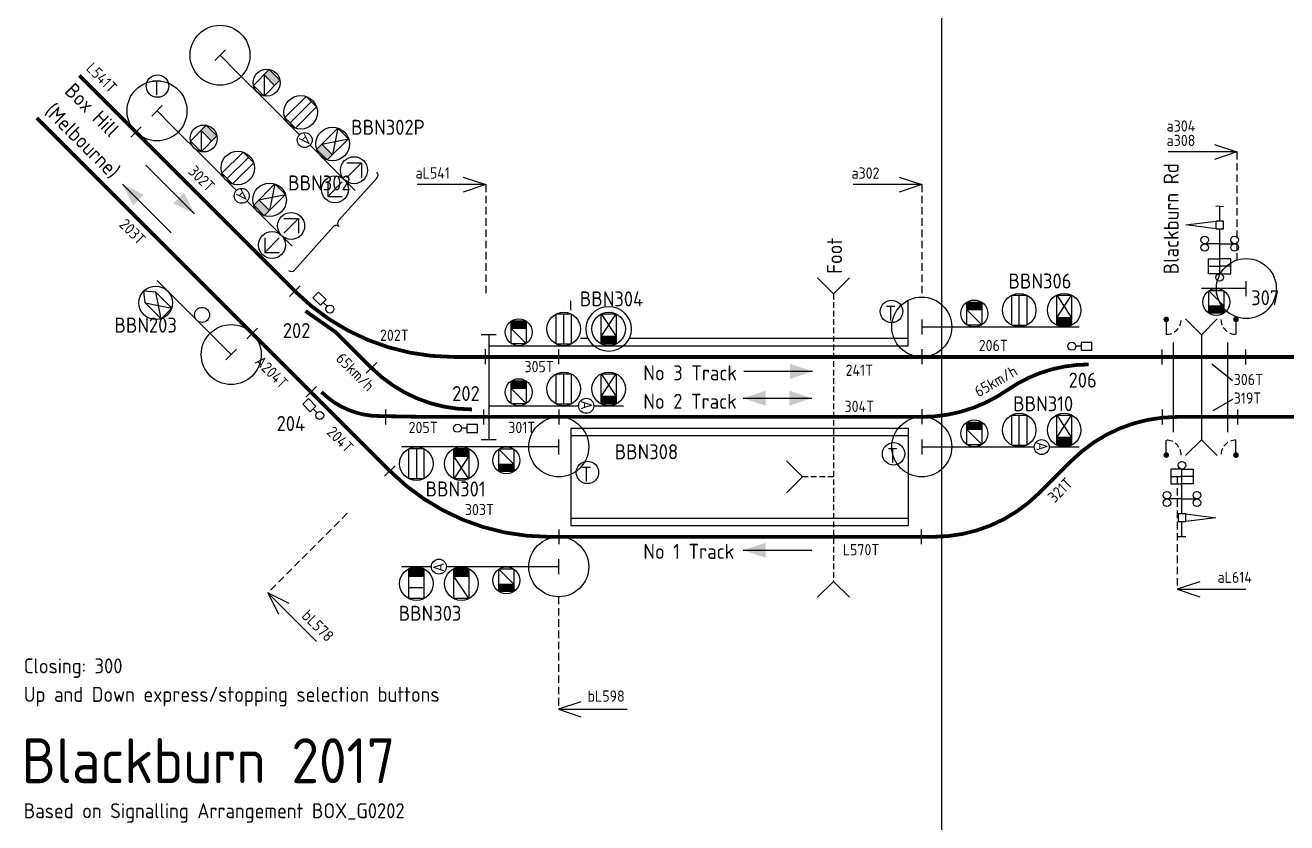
# Model space of a CAD drawing. Extents: x 106 to 1181, y -162 to 178.
# Drawn here: x 120 to 288.3, y -138.7 to -32.3 of the extents above; entities that cross this region are included whole.
import ezdxf

# ---------------------------------------------------------------- set-up
doc = ezdxf.new("R2010")
doc.units = 0
doc.linetypes.add('DASHED2', pattern=[0.375, 0.25, -0.125])
doc.layers.get('0').update_dxf_attribs({"linetype": 'CONTINUOUS'})
doc.layers.add('CONST', color=1, linetype='CONTINUOUS')
doc.styles.get("Standard").update_dxf_attribs({"font": 'ISOCP'})

msp = doc.modelspace()

# ---------------------------------------------------------------- linework, layer by layer
for p, q in [((146.69, -35.56), (145.27, -36.97)), ((145.98, -36.27), (148.1, -38.39)), ((148.1, -38.39), (152.34, -42.63)), ((150.44, -40.3), (152.56, -38.17)), ((152.56, -38.17), (153.97, -39.59)), ((150.44, -40.3), (151.85, -41.71)), ((151.85, -38.88), (151.85, -41.71)), ((153.26, -40.3), (151.85, -38.88)), ((153.97, -39.59), (151.85, -41.71)), ((154.63, -44.59), (157.46, -41.76)), ((157.46, -41.76), (158.87, -43.17)), ((138.28, -42.99), (136.87, -44.41)), ((137.57, -43.7), (139.7, -45.82)), ((152.34, -42.63), (156.59, -46.87)), ((155.34, -45.29), (158.17, -42.46)), ((158.87, -43.17), (156.05, -46)), ((154.63, -44.59), (156.05, -46)), ((135.47, -45.81), (134.06, -47.22)), ((139.7, -45.82), (143.94, -50.07)), ((142.03, -47.73), (144.15, -45.61)), ((143.45, -46.32), (143.45, -49.14)), ((144.86, -47.73), (143.45, -46.32)), ((145.57, -47.02), (143.45, -49.14)), ((144.15, -45.61), (145.57, -47.02)), ((158.87, -48.83), (161.7, -46)), ((161.7, -46), (161, -49.54)), ((161.7, -46), (163.12, -47.41)), ((142.03, -47.73), (143.45, -49.14)), ((158, -48.29), (160.83, -51.12)), ((159.58, -48.12), (163.12, -47.41)), ((161, -49.54), (159.58, -48.12)), ((163.12, -47.41), (160.29, -50.24)), ((278.7, -48.17), (281.7, -49.17)), ((143.94, -50.07), (148.18, -54.31)), ((146.23, -52.02), (149.05, -49.19)), ((146.93, -52.73), (149.76, -49.9)), ((149.05, -49.19), (150.47, -50.61)), ((158.87, -48.83), (160.29, -50.24)), ((281.7, -49.17), (272.53, -49.17)), ((281.7, -49.17), (278.7, -50.17)), ((142.58, -57.44), (136.1, -50.95)), ((146.23, -52.02), (147.64, -53.43)), ((150.47, -50.61), (147.64, -53.43)), ((160.83, -51.12), (164.01, -54.3)), ((162.9, -50.63), (164.85, -50.63)), ((162.9, -52.58), (164.85, -50.63)), ((164.85, -50.63), (164.85, -52.58)), ((132.96, -53.47), (139.44, -59.95)), ((150.47, -56.26), (153.3, -53.43)), ((153.3, -53.43), (152.59, -56.97)), ((153.3, -53.43), (154.71, -54.85)), ((162.3, -53.18), (160.35, -55.13)), ((160.35, -53.18), (160.35, -55.13)), ((166.93, -52.62), (161.81, -58.34)), ((181.45, -53.52), (172.28, -53.52)), ((178.45, -52.52), (181.45, -53.52)), ((181.45, -53.52), (178.45, -54.52)), ((239.64, -53.53), (230.47, -53.53)), ((236.64, -52.53), (239.64, -53.53)), ((239.64, -53.53), (236.64, -54.53)), ((151.18, -55.56), (154.71, -54.85)), ((152.59, -56.97), (151.18, -55.56)), ((154.71, -54.85), (151.88, -57.68)), ((160.35, -55.13), (162.3, -55.13)), ((149.59, -55.72), (152.42, -58.55)), ((150.47, -56.26), (151.88, -57.68)), ((279.39, -56.42), (278.89, -56.45)), ((279.39, -56.42), (279.39, -58.42)), ((279.39, -56.42), (279.39, -58.42)), ((279.39, -56.42), (279.89, -56.45)), ((152.42, -58.55), (155.61, -61.73)), ((154.49, -60.02), (156.44, -58.07)), ((154.49, -58.07), (156.44, -58.07)), ((156.44, -58.07), (156.44, -60.02)), ((274.89, -58.92), (278.89, -58.42)), ((278.89, -59.42), (274.89, -58.92)), ((278.89, -58.42), (278.89, -59.42)), ((279.39, -58.42), (278.89, -58.42)), ((279.89, -58.42), (279.39, -58.42)), ((279.89, -59.42), (279.89, -58.42)), ((155.91, -64.94), (161.08, -59.16)), ((278.89, -59.42), (279.89, -59.42)), ((279.39, -59.42), (279.39, -65.42)), ((279.39, -59.42), (279.39, -65.42)), ((153.89, -60.62), (151.94, -62.57)), ((151.94, -60.62), (151.94, -62.57)), ((279.39, -61.42), (277.39, -61.42)), ((279.39, -61.42), (281.39, -61.42)), ((151.94, -62.57), (153.89, -62.57)), ((277.89, -63.42), (279.39, -63.42)), ((277.89, -65.42), (277.89, -63.42)), ((280.89, -63.42), (279.39, -63.42)), ((280.89, -65.42), (280.89, -63.42)), ((277.89, -64.42), (279.39, -64.42)), ((279.39, -65.42), (277.89, -65.42)), ((280.89, -64.42), (279.39, -64.42)), ((279.39, -65.42), (280.89, -65.42)), ((141.81, -70.56), (137.57, -66.32)), ((156.67, -67.04), (155.25, -68.45)), ((225.72, -65.99), (227.85, -68.11)), ((229.97, -65.99), (227.85, -68.11)), ((282.95, -68.4), (282.95, -66.4)), ((135.99, -69.31), (135.82, -67.73)), ((137.4, -67.9), (135.82, -67.73)), ((139.53, -70.02), (137.4, -67.9)), ((138.11, -71.43), (137.4, -67.9)), ((192.8, -70.29), (192.8, -69.03)), ((237.8, -75.03), (237.8, -69.03)), ((251.64, -68.29), (253.64, -68.29)), ((251.64, -72.29), (251.64, -68.29)), ((252.64, -72.29), (252.64, -68.29)), ((253.64, -68.29), (253.64, -72.29)), ((257.64, -68.29), (259.64, -68.29)), ((257.64, -71.29), (259.64, -68.29)), ((257.64, -68.29), (259.64, -71.29)), ((257.64, -72.29), (257.64, -68.29)), ((259.64, -68.29), (259.64, -72.29)), ((282.95, -67.4), (276.95, -67.4)), ((279.95, -69.7), (277.95, -67.7)), ((277.95, -70.7), (277.95, -67.7)), ((279.95, -67.7), (277.95, -67.7)), ((279.95, -67.7), (279.95, -70.7)), ((138.11, -71.43), (135.99, -69.31)), ((135.99, -69.31), (139.53, -70.02)), ((138.11, -71.43), (139.53, -70.02)), ((143.94, -72.68), (141.81, -70.56)), ((245.64, -69.23), (247.64, -69.23)), ((245.64, -72.23), (245.64, -69.23)), ((245.64, -70.23), (247.64, -72.23)), ((247.64, -70.23), (245.64, -70.23)), ((247.64, -69.23), (247.64, -72.23)), ((277.95, -69.7), (279.95, -69.7)), ((279.95, -70.7), (277.95, -70.7)), ((184.85, -71.73), (186.85, -71.73)), ((184.85, -74.73), (184.85, -71.73)), ((186.85, -71.73), (186.85, -74.73)), ((190.85, -70.79), (192.85, -70.79)), ((190.85, -74.79), (190.85, -70.79)), ((191.85, -74.79), (191.85, -70.79)), ((192.85, -70.79), (192.85, -74.79)), ((196.85, -70.79), (198.85, -70.79)), ((196.85, -73.79), (198.85, -70.79)), ((196.85, -70.79), (198.85, -73.79)), ((196.85, -74.79), (196.85, -70.79)), ((198.85, -70.79), (198.85, -74.79)), ((239.64, -71.53), (239.64, -73.53)), ((245.64, -72.23), (247.64, -72.23)), ((251.64, -72.29), (253.64, -72.29)), ((259.64, -71.29), (257.64, -71.29)), ((257.64, -72.29), (259.64, -72.29)), ((272.26, -71.52), (272.26, -73.52)), ((274.84, -71.45), (276.96, -73.57)), ((279.08, -71.45), (276.96, -73.57)), ((281.57, -71.52), (281.57, -73.52)), ((147.47, -76.21), (143.94, -72.68)), ((150.98, -72.68), (149.57, -74.1)), ((180.85, -73.53), (182.85, -73.53)), ((181.85, -73.53), (181.85, -87.53)), ((186.85, -72.73), (184.85, -72.73)), ((184.85, -72.73), (186.85, -74.73)), ((194.11, -74.03), (195.12, -74.03)), ((198.85, -73.79), (196.85, -73.79)), ((200.58, -74.03), (237.8, -74.03)), ((239.64, -72.53), (242.64, -72.53)), ((242.64, -72.53), (248.64, -72.53)), ((248.64, -72.53), (254.64, -72.53)), ((254.64, -72.53), (260.64, -72.53)), ((276.96, -73.57), (276.96, -87.57)), ((146.76, -76.92), (148.18, -75.51)), ((181.35, -75.51), (181.35, -77.51)), ((181.85, -75.03), (187.85, -75.03)), ((184.85, -74.73), (186.85, -74.73)), ((187.85, -75.03), (193.85, -75.03)), ((190.85, -74.79), (192.85, -74.79)), ((191.14, -75.51), (191.14, -77.51)), ((193.85, -75.03), (199.85, -75.03)), ((194.11, -75.03), (237.8, -75.03)), ((196.85, -74.79), (198.85, -74.79)), ((239.64, -75.51), (239.64, -77.51)), ((271.68, -75.53), (271.68, -77.53)), ((273.23, -86.58), (273.23, -74.58)), ((280.48, -86.58), (280.48, -74.58)), ((282.86, -75.53), (282.86, -77.53)), ((166.89, -77.26), (165.47, -78.67)), ((190.85, -78.79), (192.85, -78.79)), ((190.85, -82.79), (190.85, -78.79)), ((191.85, -82.79), (191.85, -78.79)), ((192.85, -78.79), (192.85, -82.79)), ((196.85, -78.79), (198.85, -81.79)), ((196.85, -81.79), (198.85, -78.79)), ((196.85, -78.79), (198.85, -78.79)), ((196.85, -82.79), (196.85, -78.79)), ((198.85, -78.79), (198.85, -82.79)), ((225.07, -78.46), (215.9, -78.46)), ((281.09, -79.72), (278.34, -77.51)), ((158.84, -80.47), (157.42, -81.88)), ((184.85, -79.73), (186.85, -79.73)), ((184.85, -82.73), (184.85, -79.73)), ((186.85, -80.73), (184.85, -80.73)), ((184.85, -80.73), (186.85, -82.73)), ((186.85, -79.73), (186.85, -82.73)), ((198.85, -81.79), (196.85, -81.79)), ((215.8, -82.04), (224.97, -82.04)), ((281.09, -82.19), (278.47, -83.71)), ((168.08, -83.53), (168.08, -85.53)), ((181.13, -83.53), (181.13, -85.53)), ((181.85, -83.03), (187.85, -83.03)), ((184.85, -82.73), (186.85, -82.73)), ((187.85, -83.03), (193.85, -83.03)), ((190.85, -82.79), (192.85, -82.79)), ((191.19, -83.53), (191.19, -85.53)), ((195.85, -83.03), (199.85, -83.03)), ((196.85, -82.79), (198.85, -82.79)), ((239.64, -83.51), (239.64, -85.51)), ((271.71, -83.53), (271.71, -85.53)), ((281.77, -83.53), (281.77, -85.53)), ((245.64, -85.23), (247.64, -85.23)), ((245.64, -88.23), (245.64, -85.23)), ((247.64, -85.23), (247.64, -88.23)), ((251.64, -84.29), (253.64, -84.29)), ((251.64, -88.29), (251.64, -84.29)), ((252.64, -88.29), (252.64, -84.29)), ((253.64, -84.29), (253.64, -88.29)), ((257.64, -84.29), (259.64, -87.29)), ((257.64, -87.29), (259.64, -84.29)), ((257.64, -84.29), (259.64, -84.29)), ((257.64, -88.29), (257.64, -84.29)), ((259.64, -84.29), (259.64, -88.29)), ((180.85, -87.53), (182.85, -87.53)), ((191.19, -89.53), (191.19, -87.53)), ((192.8, -86.03), (237.8, -86.03)), ((192.8, -86.03), (192.8, -99.03)), ((192.8, -87.03), (237.8, -87.03)), ((237.8, -86.03), (237.8, -99.03)), ((239.64, -87.53), (239.64, -89.53)), ((247.64, -86.23), (245.64, -86.23)), ((245.64, -86.23), (247.64, -88.23)), ((259.64, -87.29), (257.64, -87.29)), ((176.19, -88.53), (170.19, -88.53)), ((171.19, -92.77), (171.19, -88.77)), ((173.19, -88.77), (171.19, -88.77)), ((172.19, -88.77), (172.19, -92.77)), ((173.19, -88.77), (173.19, -92.77)), ((182.19, -88.53), (176.19, -88.53)), ((179.19, -88.77), (177.19, -88.77)), ((177.19, -92.77), (177.19, -88.77)), ((179.19, -88.77), (179.19, -92.77)), ((188.19, -88.53), (182.19, -88.53)), ((185.19, -88.83), (183.19, -88.83)), ((185.19, -90.83), (183.19, -88.83)), ((183.19, -91.83), (183.19, -88.83)), ((185.19, -88.83), (185.19, -91.83)), ((191.19, -88.53), (188.19, -88.53)), ((239.64, -88.53), (242.64, -88.53)), ((242.64, -88.53), (248.64, -88.53)), ((245.64, -88.23), (247.64, -88.23)), ((248.64, -88.53), (254.64, -88.53)), ((251.64, -88.29), (253.64, -88.29)), ((256.64, -88.53), (260.64, -88.53)), ((257.64, -88.29), (259.64, -88.29)), ((272.26, -89.62), (272.26, -87.62)), ((274.84, -89.69), (276.96, -87.57)), ((279.08, -89.69), (276.96, -87.57)), ((281.57, -89.62), (281.57, -87.62)), ((177.19, -89.77), (179.19, -89.77)), ((179.19, -89.77), (177.19, -92.77)), ((179.19, -92.77), (177.19, -89.77)), ((183.19, -90.83), (185.19, -90.83)), ((221.58, -90.41), (223.7, -92.53)), ((169.35, -91.04), (167.94, -92.45)), ((185.19, -91.83), (183.19, -91.83)), ((221.58, -94.65), (223.7, -92.53)), ((274.36, -91.48), (272.86, -91.48)), ((272.86, -91.48), (272.86, -93.48)), ((272.86, -92.48), (274.36, -92.48)), ((274.36, -97.48), (274.36, -91.48)), ((274.36, -97.48), (274.36, -91.48)), ((274.36, -91.48), (275.86, -91.48)), ((275.86, -92.48), (274.36, -92.48)), ((275.86, -91.48), (275.86, -93.48)), ((173.19, -92.77), (171.19, -92.77)), ((179.19, -92.77), (177.19, -92.77)), ((272.86, -93.48), (274.36, -93.48)), ((275.86, -93.48), (274.36, -93.48)), ((274.36, -95.48), (272.36, -95.48)), ((274.36, -95.48), (276.36, -95.48)), ((274.86, -97.48), (273.86, -97.48)), ((273.86, -97.48), (273.86, -98.48)), ((274.86, -97.48), (278.86, -97.98)), ((274.86, -98.48), (274.86, -97.48)), ((192.8, -98.03), (237.8, -98.03)), ((192.8, -99.03), (237.8, -99.03)), ((273.86, -98.48), (274.36, -98.48)), ((274.36, -98.48), (274.86, -98.48)), ((274.36, -100.48), (274.36, -98.48)), ((274.36, -100.48), (274.36, -98.48)), ((278.86, -97.98), (274.86, -98.48)), ((191.19, -99.53), (191.19, -101.53)), ((239.55, -99.53), (239.55, -101.53)), ((273.86, -100.48), (274.86, -100.48)), ((215.8, -102.32), (224.97, -102.32)), ((191.19, -105.53), (191.19, -103.53)), ((174.19, -104.53), (170.19, -104.53)), ((173.19, -104.77), (171.19, -104.77)), ((171.19, -108.77), (171.19, -104.77)), ((171.19, -105.77), (173.19, -105.77)), ((173.19, -104.77), (173.19, -108.77)), ((182.19, -104.53), (176.19, -104.53)), ((177.19, -108.77), (177.19, -104.77)), ((179.19, -104.77), (177.19, -104.77)), ((179.19, -108.77), (177.19, -105.77)), ((177.19, -105.77), (179.19, -105.77)), ((179.19, -104.77), (179.19, -108.77)), ((188.19, -104.53), (182.19, -104.53)), ((183.19, -107.83), (183.19, -104.83)), ((185.19, -106.83), (183.19, -104.83)), ((185.19, -104.83), (183.19, -104.83)), ((185.19, -104.83), (185.19, -107.83)), ((191.19, -104.53), (188.19, -104.53)), ((171.19, -107.27), (173.19, -107.27)), ((183.19, -106.83), (185.19, -106.83)), ((225.72, -108.6), (227.85, -106.48)), ((229.97, -108.6), (227.85, -106.48)), ((276.73, -106.53), (273.73, -107.53)), ((273.73, -107.53), (282.9, -107.53)), ((273.73, -107.53), (276.73, -108.53)), ((152.37, -107.99), (158.85, -114.48)), ((152.37, -107.99), (153.78, -110.82)), ((155.2, -109.41), (152.37, -107.99)), ((173.19, -108.77), (171.19, -108.77)), ((179.19, -108.77), (177.19, -108.77)), ((185.19, -107.83), (183.19, -107.83)), ((194.14, -122.53), (191.14, -123.53)), ((191.14, -123.53), (200.31, -123.53)), ((191.14, -123.53), (194.14, -124.53))]:
    msp.add_line(p, q)
at = {"linetype": 'DASHED2', "ltscale": 4}
for p, q in [((281.7, -49.17), (281.7, -64.17)), ((181.45, -53.52), (181.45, -68.52)), ((239.64, -53.53), (239.64, -68.53)), ((273.73, -92.53), (273.73, -107.53)), ((162.97, -97.39), (152.37, -107.99)), ((191.14, -108.53), (191.14, -123.53))]:
    msp.add_line(p, q, dxfattribs=at)
at = {"linetype": 'CONTINUOUS'}
for p, q in [((159.13, -67.88), (158.38, -68.63)), ((158.38, -68.63), (159.38, -69.64)), ((160.13, -68.88), (159.13, -67.88)), ((159.38, -69.64), (160.13, -68.88)), ((159.76, -69.26), (160.26, -69.76)), ((260.91, -75.11), (260.2, -75.11)), ((262.33, -74.58), (260.91, -74.58)), ((260.91, -74.58), (260.91, -75.64)), ((260.91, -75.64), (262.33, -75.64)), ((262.33, -75.64), (262.33, -74.58)), ((157.77, -82.08), (157.02, -82.83)), ((158.77, -83.09), (157.77, -82.08)), ((157.02, -82.83), (158.02, -83.84)), ((158.02, -83.84), (158.77, -83.09)), ((158.4, -83.46), (158.9, -83.96)), ((178.92, -85.52), (178.92, -86.59)), ((180.34, -85.52), (178.92, -85.52)), ((180.34, -86.59), (180.34, -85.52)), ((178.92, -86.05), (178.21, -86.05)), ((178.92, -86.59), (180.34, -86.59))]:
    msp.add_line(p, q, dxfattribs=at)
at = {"linetype": 'DASHED2', "ltscale": 3}
for p, q in [((227.85, -68.11), (227.85, -106.48)), ((227.85, -92.53), (223.7, -92.53))]:
    msp.add_line(p, q, dxfattribs=at)
at = {"const_width": 0.5}
for points in [[(155.96, -67.74), (127.2, -38.98)], [(168.65, -91.74), (121.54, -44.64)], [(157.39, -70.4), (161.48, -73.27), (166.18, -77.97)], [(177.17, -76.53), (251.54, -76.53)], [(251.54, -76.53), (264.27, -76.53)], [(264.27, -76.53), (500.58, -76.53)], [(167.3, -84.42), (173.76, -84.53)], [(173.76, -84.53), (239.64, -84.53)], [(273.75, -84.53), (500.58, -84.53)], [(189.86, -100.53), (241.18, -100.53)]]:
    msp.add_lwpolyline(points, dxfattribs=at)
for points in [[(155.96, -67.74, 0.198912), (177.17, -76.53, -1.342253)], [(261.93, -77.53, 0.153307), (251.07, -80.94, 4.391695)], [(166.18, -77.97, 0.198912), (179.62, -83.53, -1.031025)], [(239.64, -84.53, 0.153307), (251.07, -80.94, 0.206119)], [(159.52, -81.2, 0.198912), (167.3, -84.42, -1.944718)], [(259.61, -90.39, -0.198912), (273.75, -84.53, -0.737427)], [(259.61, -90.39), (255.32, -94.67, -0.198912), (241.18, -100.53, 0.373302)], [(168.65, -91.74, 0.198912), (189.86, -100.53, -6.334946)]]:
    msp.add_lwpolyline(points, format="xyb", dxfattribs=at)
at = {"const_width": 0.375}
for points in [[(272.08, -71.52, -1), (272.45, -71.52, -1)], [(281.76, -71.52, 1), (281.38, -71.52, 1)], [(272.08, -89.62, 1), (272.45, -89.62, 1)], [(281.76, -89.62, -1), (281.38, -89.62, -1)]]:
    msp.add_lwpolyline(points, format="xyb", close=True, dxfattribs=at)
for centre, radius in [((152.2, -39.94), 1.8), ((137.64, -40.38), 1.5), ((156.75, -43.88), 2.24), ((143.8, -47.38), 1.8), ((157.28, -47.59), 1), ((161, -48.12), 2.24), ((148.35, -51.31), 2.24), ((163.87, -51.61), 1.8), ((152.59, -55.56), 2.24), ((161.32, -54.16), 1.8), ((148.87, -55.03), 1), ((155.47, -59.04), 1.8), ((152.92, -61.59), 1.8), ((277.39, -60.92), 0.5), ((281.39, -60.92), 0.5), ((277.39, -61.92), 0.5), ((281.39, -61.92), 0.5), ((279.39, -65.92), 0.5), ((137.4, -69.31), 2.24), ((235.6, -70.45), 1.5), ((246.64, -70.73), 1.8), ((252.64, -70.29), 2.24), ((258.64, -70.29), 2.24), ((278.95, -69.2), 1.8), ((143.58, -70.91), 1), ((191.85, -72.79), 2.24), ((197.85, -72.79), 2.24), ((185.85, -73.23), 1.8), ((191.85, -80.79), 2.24), ((197.85, -80.79), 2.24), ((185.85, -81.23), 1.8), ((194.85, -83.05), 1), ((252.64, -86.29), 2.24), ((258.64, -86.29), 2.24), ((246.64, -86.73), 1.8), ((255.64, -88.55), 1), ((172.19, -90.77), 2.24), ((178.19, -90.77), 2.24), ((184.19, -90.33), 1.8), ((235.88, -89.45), 1.5), ((195.01, -91.93), 1.5), ((274.36, -90.98), 0.5), ((272.36, -94.98), 0.5), ((272.36, -95.98), 0.5), ((276.36, -94.98), 0.5), ((276.36, -95.98), 0.5), ((175.19, -104.51), 1), ((172.19, -106.77), 2.24), ((178.19, -106.77), 2.24), ((184.19, -106.33), 1.8)]:
    msp.add_circle(centre, radius)
at = {"linetype": 'CONTINUOUS'}
for centre in [(160.64, -70.14), (259.67, -75.11), (159.28, -84.34), (177.67, -86.05)]:
    msp.add_circle(centre, 0.532, dxfattribs=at)
for centre, start, end in [((166.52, -52.26), 318.1884, 48.1884), ((162.22, -58.71), 138.1884, 228.1884), ((161.49, -59.53), 48.1884, 138.1884), ((155.5, -64.57), 228.1884, 318.1884)]:
    msp.add_arc(centre, 0.549, start, end)
at = {"linetype": 'DASHED2', "ltscale": 3}
for centre, start, end in [((272.26, -71.52), 270, 0), ((281.57, -71.52), 180, 270), ((272.26, -89.62), 0, 90), ((281.57, -89.62), 90, 180)]:
    msp.add_arc(centre, 2, start, end, dxfattribs=at)
for points in [[(152.56, -38.17), (153.97, -39.59), (151.85, -38.88), (153.26, -40.3)], [(144.15, -45.61), (145.57, -47.02), (143.45, -46.32), (144.86, -47.73)], [(159.58, -48.12), (161, -49.54), (158.87, -48.83), (160.29, -50.24)], [(132.96, -53.47), (134.37, -56.3), (135.79, -54.88)], [(142.58, -57.44), (141.17, -54.61), (139.75, -56.02)], [(151.18, -55.56), (152.59, -56.97), (150.47, -56.26), (151.88, -57.68)], [(245.64, -69.23), (247.64, -69.23), (245.64, -70.23), (247.64, -70.23)], [(184.85, -71.73), (186.85, -71.73), (184.85, -72.73), (186.85, -72.73)], [(257.64, -71.29), (259.64, -71.29), (257.64, -72.29), (259.64, -72.29)], [(196.85, -73.79), (198.85, -73.79), (196.85, -74.79), (198.85, -74.79)], [(225.07, -78.46), (222.07, -77.46), (222.07, -79.46)], [(184.85, -79.73), (186.85, -79.73), (184.85, -80.73), (186.85, -80.73)], [(196.85, -81.79), (198.85, -81.79), (196.85, -82.79), (198.85, -82.79)], [(215.8, -82.04), (218.8, -81.04), (218.8, -83.04)], [(224.97, -82.04), (221.97, -81.04), (221.97, -83.04)], [(245.64, -85.23), (247.64, -85.23), (245.64, -86.23), (247.64, -86.23)], [(257.64, -87.29), (259.64, -87.29), (257.64, -88.29), (259.64, -88.29)], [(179.19, -89.77), (177.19, -89.77), (179.19, -88.77), (177.19, -88.77)], [(185.19, -91.83), (183.19, -91.83), (185.19, -90.83), (183.19, -90.83)], [(215.8, -102.32), (218.8, -101.32), (218.8, -103.32)], [(173.19, -105.77), (171.19, -105.77), (173.19, -104.77), (171.19, -104.77)], [(179.19, -105.77), (177.19, -105.77), (179.19, -104.77), (177.19, -104.77)], [(185.19, -107.83), (183.19, -107.83), (185.19, -106.83), (183.19, -106.83)]]:
    msp.add_solid(points)
at = {"linetype": 'CONTINUOUS'}
msp.add_solid([(279.95, -70.7), (277.95, -70.7), (279.95, -69.7), (277.95, -69.7)], dxfattribs=at)
at = {"layer": 'CONST'}
for p in [(115.33, 150.6), (242.33, 150.6)]:
    msp.add_xline(p, (0, 1), dxfattribs=at)
for centre, radius in [((145.98, -36.27), 4), ((137.57, -43.7), 4), ((282.95, -67.4), 4), ((239.64, -72.53), 4), ((197.85, -72.79), 3), ((147.47, -76.21), 4), ((191.19, -88.53), 4), ((239.64, -88.53), 4), ((191.19, -104.53), 4)]:
    msp.add_circle(centre, radius, dxfattribs=at)

# ---------------------------------------------------------------- texts
for s, height, rotation, p in [('L541T', 1.5, 315, (128, -38.13)), ('Box Hill', 2, 315, (125.12, -41.2)), ('(Melbourne)', 2, 315, (122.43, -43.89)), ('A', 1.5, 225, (157.28, -46.61)), ('302T', 1.5, 315, (141.64, -51.9)), ('Blackburn Rd', 2, 90, (273.92, -65.49)), ('A', 1.5, 225, (148.88, -54.04)), ('203T', 1.5, 315, (132.42, -58.98)), ('Foot', 2, 90, (229, -65.43)), ('A204T', 1.5, 315, (150.52, -77.26)), ('65km/h', 1.5, 315, (161.32, -76.88)), ('65km/h', 1.5, 30, (247.23, -81.95)), ('A', 1.5, 270, (194.16, -82.35)), ('204T', 1.5, 315, (160.1, -86.69)), ('A', 1.5, 270, (254.94, -87.85)), ('321T', 1.5, 45, (257.36, -96.09)), ('A', 1.5, 90, (175.89, -105.21)), ('bL578', 1.5, 315, (156.78, -111.19))]:
    msp.add_text(s, height=height, rotation=rotation).set_placement(p)
for s, height, p in [('T', 2, (136.81, -41.61)), ('BBN302P', 2, (163.49, -46.88)), ('a304', 1.5, (272.31, -46.46)), ('a308', 1.5, (272.31, -48.39)), ('aL541', 1.5, (172.07, -52.73)), ('a302', 1.5, (230.25, -52.74)), ('BBN302', 2, (155.08, -54.31)), ('BBN306', 2, (251.21, -67.4)), ('BBN304', 2, (194, -69.78)), ('307', 2, (283.6, -69.63)), ('T', 2, (234.77, -71.68)), ('BBN203', 2, (131.89, -73.28)), ('202', 2, (154.36, -74.01)), ('202T', 1.5, (167.33, -74.38)), ('206T', 1.5, (247.24, -75.74)), ('305T', 1.5, (186.61, -78.57)), ('No 3 Track', 2, (202.48, -79.65)), ('241T', 1.5, (229.46, -79.05)), ('206', 2, (259.23, -80.62)), ('306T', 1.5, (281.27, -80.29)), ('202', 2, (176.96, -82.41)), ('No 2 Track', 2, (202.48, -83.45)), ('304T', 1.5, (229.33, -83.87)), ('BBN310', 2, (251.84, -83.77)), ('319T', 1.5, (281.27, -82.77)), ('204', 2, (153.53, -86.41)), ('205T', 1.5, (171.15, -86.69)), ('301T', 1.5, (184.45, -86.69)), ('BBN308', 2, (198.66, -90.18)), ('T', 2, (235.04, -90.68)), ('T', 2, (194.17, -93.16)), ('BBN301', 2, (173.42, -95.14)), ('303T', 1.5, (178.66, -97.64)), ('No 1 Track', 2, (202.48, -103.47)), ('L570T', 1.5, (229.09, -103)), ('aL614', 1.5, (279.11, -106.67)), ('BBN303', 2, (169.83, -111.73)), ('Closing: 300', 2, (119.8, -118.75)), ('Up and Down express/stopping selection buttons', 2, (119.8, -122.55)), ('bL598', 1.5, (195.03, -122.53)), ('Blackburn 2017', 6, (119.51, -133.4)), ('Based on Signalling Arrangement BOX_G0202', 2, (119.79, -138.08))]:
    msp.add_text(s, height=height).set_placement(p)

doc.saveas('drawing.dxf')
